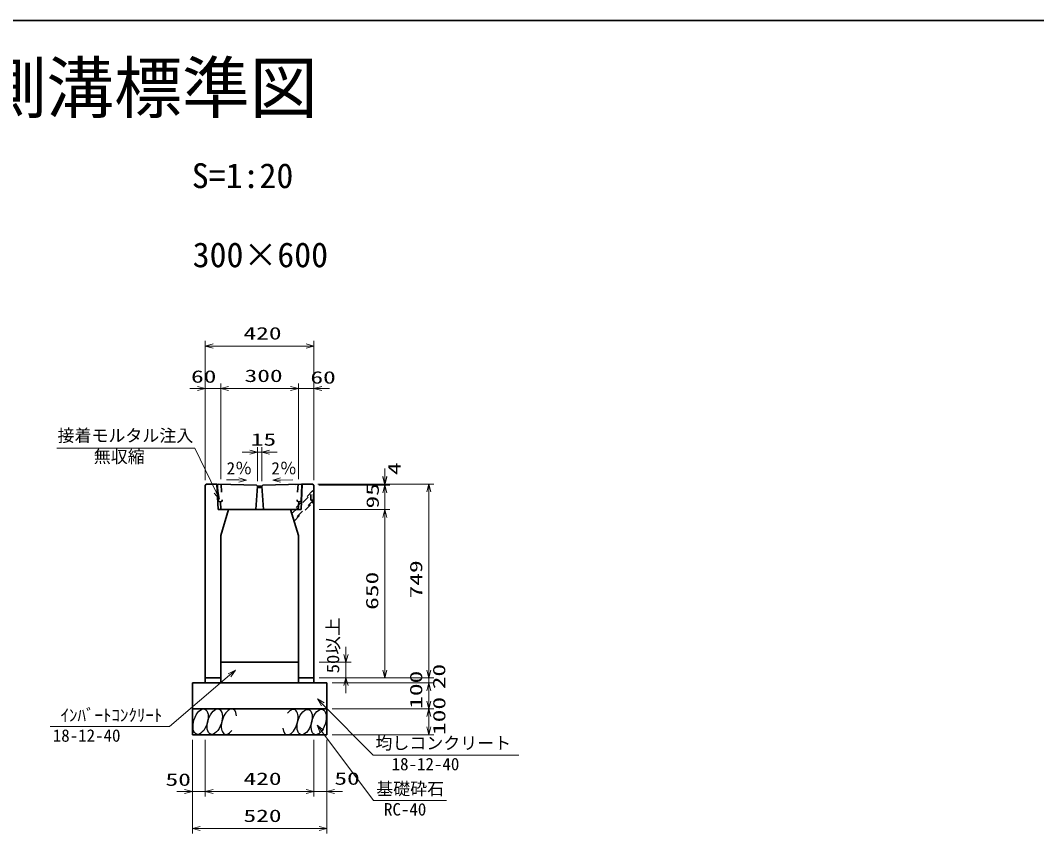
# Model space of a CAD drawing. Units: millimetres on the paper. Extents: x 15 to 1218, y 8 to 859.
# Drawn here: x 644.6 to 841.1, y 701.4 to 858.6 of the extents above; entities that cross this region are included whole.
import ezdxf
from ezdxf.enums import TextEntityAlignment as Align

# ---------------------------------------------------------------- set-up
doc = ezdxf.new("R2010")
doc.units = ezdxf.units.MM
doc.linetypes.add('USER3', pattern=[3, 1.5, -1.5])
for name, color, linetype, lineweight in [('D-STR-DIM（寸法）', 7, 'Continuous', 13), ('D-STR-HTXT(均しCON-旗)', 7, 'Continuous', 13), ('D-STR-HTXT(基礎砕石-旗)', 7, 'Continuous', 13), ('D-STR-HTXT（旗上げ）', 7, 'Continuous', 13), ('D-STR-STRF(グリ)', 7, 'Continuous', 25), ('D-STR（構造物）', 1, 'Continuous', 35)]:
    doc.layers.add(name, color=color, linetype=linetype, lineweight=lineweight)
doc.layers.add('D-STR-DIM（寸法）2', color=7, linetype='Continuous')
doc.layers.add('D-STR-TXT(文字)', color=7, linetype='Continuous')
doc.styles.add('ＭＳ ゴシック', font='')
doc.styles.get('ＭＳ ゴシック').set_extended_font_data('MS Gothic')

# ---------------------------------------------------------------- blocks, each defined once
blk = doc.blocks.new('_Open30')
at = {"color": 7, "linetype": 'Continuous', "lineweight": 13}
for p, q in [((-1, 0.2679), (0, 0)), ((0, 0), (-1, -0.2679)), ((0, 0), (-1, 0))]:
    blk.add_line(p, q, dxfattribs=at)

msp = doc.modelspace()

# ---------------------------------------------------------------- linework, layer by layer
at = {"layer": 'D-STR-DIM（寸法）'}
for p, q in [((680.387, 788.47), (680.387, 796.678)), ((701.387, 788.47), (701.387, 796.678)), ((681.887, 795.678), (699.887, 795.678)), ((680.387, 769.767), (680.387, 788.47)), ((683.387, 769.958), (683.387, 788.47)), ((683.387, 769.958), (683.387, 788.47)), ((698.387, 769.958), (698.387, 788.47)), ((698.387, 769.958), (698.387, 788.47)), ((701.387, 769.767), (701.387, 788.47)), ((678.887, 787.47), (677.387, 787.47)), ((680.387, 787.47), (683.387, 787.47)), ((684.887, 787.47), (686.387, 787.47)), ((684.887, 787.47), (696.887, 787.47)), ((696.887, 787.47), (695.387, 787.47)), ((698.387, 787.47), (701.387, 787.47)), ((702.887, 787.47), (704.387, 787.47)), ((688.993, 775.157), (687.493, 775.157)), ((690.493, 769.564), (690.493, 776.157)), ((690.493, 775.157), (691.284, 775.157)), ((691.284, 769.548), (691.284, 776.157)), ((692.784, 775.157), (694.284, 775.157)), ((715.091, 770.512), (715.091, 772.012)), ((715.091, 770.32), (715.091, 771.82)), ((684.501, 769.841), (686.862, 769.793)), ((697.3, 769.823), (694.939, 769.776)), ((702.137, 769.012), (716.091, 769.012)), ((702.333, 768.82), (716.091, 768.82)), ((702.333, 768.82), (716.091, 768.82)), ((703.137, 769.012), (724.589, 769.012)), ((715.091, 768.82), (715.091, 769.012)), ((715.091, 764.065), (715.091, 768.82)), ((715.091, 767.32), (715.091, 765.82)), ((723.589, 733.065), (723.589, 767.512)), ((702.387, 764.065), (716.091, 764.065)), ((702.387, 764.065), (716.091, 764.065)), ((715.091, 733.065), (715.091, 762.565)), ((715.091, 762.565), (715.091, 761.065)), ((707.576, 736.065), (707.576, 737.565)), ((702.387, 734.565), (708.576, 734.565)), ((707.576, 731.565), (707.576, 734.565)), ((723.589, 733.065), (723.589, 734.565)), ((702.387, 731.565), (724.589, 731.565)), ((702.387, 731.565), (716.091, 731.565)), ((702.387, 731.565), (724.589, 731.565)), ((702.387, 731.565), (708.576, 731.565)), ((723.589, 730.565), (723.589, 731.565)), ((704.887, 730.565), (724.589, 730.565)), ((704.887, 730.565), (724.589, 730.565)), ((707.576, 730.065), (707.576, 728.565)), ((723.589, 727.065), (723.589, 729.065)), ((723.589, 729.065), (723.589, 727.565)), ((704.887, 725.565), (724.589, 725.565)), ((704.887, 725.565), (724.589, 725.565)), ((723.589, 722.065), (723.589, 724.065)), ((677.887, 719.565), (677.887, 708.598)), ((680.387, 719.565), (680.387, 708.598)), ((701.387, 719.565), (701.387, 708.598)), ((703.887, 719.565), (703.887, 708.598)), ((704.887, 720.565), (724.589, 720.565)), ((677.887, 718.565), (677.887, 701.441)), ((680.387, 718.565), (680.387, 708.598)), ((701.387, 718.565), (701.387, 708.598)), ((703.887, 718.565), (703.887, 701.441)), ((676.387, 709.598), (674.887, 709.598)), ((677.887, 709.598), (680.387, 709.598)), ((681.887, 709.598), (699.887, 709.598)), ((681.887, 709.598), (683.387, 709.598)), ((699.887, 709.598), (698.387, 709.598)), ((701.387, 709.598), (703.887, 709.598)), ((705.387, 709.598), (706.887, 709.598)), ((679.387, 702.441), (702.387, 702.441))]:
    msp.add_line(p, q, dxfattribs=at)
at = {"layer": 'D-STR-HTXT(均しCON-旗)'}
for points in [[(650.394, 722.134), (673.429, 722.134), (685.085, 732.045)], [(741.035, 716.618), (712.827, 716.618), (703.104, 726.434)]]:
    msp.add_lwpolyline(points, dxfattribs=at)
at = {"layer": 'D-STR-HTXT(基礎砕石-旗)'}
msp.add_lwpolyline([(727.009, 707.868), (712.905, 707.868), (702.901, 721.194)], dxfattribs=at)
at = {"layer": 'D-STR-HTXT（旗上げ）'}
msp.add_lwpolyline([(651.667, 775.954), (678.388, 775.954), (682.482, 767.444)], dxfattribs=at)
at = {"layer": 'D-STR-STRF(グリ)'}
for centre, major_axis in [((679.481, 723.088), (0.79, 2.421)), ((682.203, 723.088), (0.79, 2.421)), ((699.591, 723.008), (-0.771, -2.427)), ((702.312, 723.029), (-0.771, -2.427))]:
    msp.add_ellipse(centre, major_axis=major_axis, ratio=0.5139, dxfattribs=at)
for centre, major_axis in [((684.943, 723.088), (0.79, 2.421)), ((696.85, 722.986), (-0.771, -2.427))]:
    msp.add_ellipse(centre, major_axis=major_axis, ratio=0.5139, start_param=5.3575563, end_param=10.3750652, dxfattribs=at)
at = {"layer": 'D-STR（構造物）', "color": 2}
msp.add_line((15.017, 858.622), (1218.361, 858.622), dxfattribs=at)
at = {"layer": 'D-STR（構造物）'}
for p, q in [((680.387, 768.767), (680.637, 769.012)), ((680.387, 731.565), (680.387, 768.767)), ((680.637, 769.012), (682.637, 768.972)), ((682.637, 768.972), (682.887, 764.065)), ((682.88, 765.686), (682.72, 768.81)), ((682.873, 768.968), (690.262, 768.82)), ((690.492, 768.565), (690.137, 764.065)), ((690.262, 768.82), (690.492, 768.565)), ((690.559, 768.315), (690.492, 768.565)), ((690.492, 768.565), (691.282, 768.565)), ((691.282, 768.565), (691.215, 768.315)), ((691.282, 768.565), (691.512, 768.82)), ((691.637, 764.065), (691.282, 768.565)), ((691.512, 768.82), (698.901, 768.968)), ((697.887, 768.947), (699.637, 768.982)), ((699.137, 768.972), (698.887, 764.065)), ((699.054, 768.81), (698.9, 765.687)), ((701.137, 769.012), (699.137, 768.972)), ((701.387, 768.767), (701.137, 769.012)), ((701.387, 731.565), (701.387, 768.767)), ((691.215, 768.315), (690.559, 768.315)), ((683.331, 765.565), (682.88, 765.686)), ((683.412, 764.065), (683.335, 765.565)), ((698.438, 765.565), (698.362, 764.065)), ((698.443, 765.565), (698.9, 765.687)), ((682.887, 764.065), (684.887, 764.065)), ((684.887, 764.065), (683.387, 759.065)), ((698.362, 764.065), (683.412, 764.065)), ((696.887, 764.065), (698.387, 759.065)), ((698.887, 764.065), (696.887, 764.065)), ((683.387, 759.065), (683.387, 731.565)), ((698.387, 759.065), (698.387, 731.565)), ((683.387, 734.565), (698.387, 734.565)), ((683.387, 731.565), (680.387, 731.565)), ((680.387, 731.565), (680.387, 730.565)), ((683.387, 731.565), (683.387, 730.565)), ((698.387, 731.565), (701.387, 731.565)), ((698.387, 731.565), (698.387, 730.565)), ((701.387, 731.565), (701.387, 730.565)), ((677.887, 730.565), (703.887, 730.565)), ((677.887, 730.565), (677.887, 720.565)), ((703.887, 730.565), (703.887, 720.565)), ((677.887, 725.565), (703.887, 725.565)), ((677.887, 720.565), (703.887, 720.565))]:
    msp.add_line(p, q, dxfattribs=at)
at = {"layer": 'D-STR（構造物）', "linetype": 'USER3'}
for p, q in [((683.464, 768.956), (683.63, 765.687)), ((698.31, 768.956), (698.148, 765.687)), ((701.137, 767.673), (697.035, 763.571)), ((697.116, 763.302), (701.312, 767.498)), ((700.812, 765.913), (700.812, 766.998)), ((701.312, 767.498), (701.064, 767.746)), ((701.312, 765.568), (701.312, 767.498)), ((683.63, 765.687), (683.335, 765.565)), ((701.312, 765.913), (697.482, 762.082)), ((697.556, 761.837), (701.312, 765.593)), ((698.148, 765.687), (698.443, 765.565)), ((700.812, 765.913), (701.312, 765.913)), ((701.064, 765.321), (701.312, 765.568))]:
    msp.add_line(p, q, dxfattribs=at)
at = {"layer": 'D-STR（構造物）'}
for centre, start, end in [((682.87, 768.818), 88.85201, 182.91704), ((698.904, 768.818), 357.08295, 91.14798)]:
    msp.add_arc(centre, 0.15, start, end, dxfattribs=at)

# ---------------------------------------------------------------- block references
at = {"layer": 'D-STR-DIM（寸法）', "xscale": 1.5, "yscale": 1.5}
for p, rotation in [((680.387, 795.678), 180), ((683.387, 787.47), 180), ((683.387, 787.47), 180), ((701.387, 787.47), 180), ((691.284, 775.157), 180), ((715.091, 769.012), 270), ((688.362, 769.763), 358.85424), ((693.439, 769.746), 181.14576), ((715.091, 768.82), 270), ((715.091, 768.82), 90), ((723.589, 769.012), 90), ((715.091, 764.065), 90), ((715.091, 764.065), 90), ((707.576, 734.565), 270), ((715.091, 731.565), 270), ((723.589, 731.565), 270), ((723.589, 731.565), 270), ((707.576, 731.565), 90), ((723.589, 730.565), 90), ((723.589, 730.565), 90), ((723.589, 725.565), 270), ((723.589, 725.565), 90), ((723.589, 720.565), 270), ((680.387, 709.598), 180), ((680.387, 709.598), 180), ((703.887, 709.598), 180), ((677.887, 702.441), 180)]:
    msp.add_blockref('_Open30', p, dxfattribs=dict(at, rotation=rotation))
for p in [(701.387, 795.678), (680.387, 787.47), (698.387, 787.47), (698.387, 787.47), (690.493, 775.157), (677.887, 709.598), (701.387, 709.598), (701.387, 709.598), (703.887, 702.441)]:
    msp.add_blockref('_Open30', p, dxfattribs=at)
at = {"layer": 'D-STR-HTXT(均しCON-旗)', "xscale": 1.5, "yscale": 1.5}
for p, rotation in [((686.228, 733.017), 40.37163), ((702.048, 727.5), 134.72505)]:
    msp.add_blockref('_Open30', p, dxfattribs=dict(at, rotation=rotation))
at = {"layer": 'D-STR-HTXT(基礎砕石-旗)', "xscale": 1.5, "yscale": 1.5, "rotation": 126.89552}
msp.add_blockref('_Open30', (702, 722.394), dxfattribs=at)
at = {"layer": 'D-STR-HTXT（旗上げ）', "xscale": 1.5, "yscale": 1.5, "rotation": 295.69073}
msp.add_blockref('_Open30', (683.132, 766.092), dxfattribs=at)

# ---------------------------------------------------------------- texts
at = {"layer": 'D-STR-DIM（寸法）', "style": 'ＭＳ ゴシック', "width": 1.5}
for s, p in [('420', (687.762, 796.216)), ('60', (677.622, 787.864)), ('300', (687.97, 788.007)), ('60', (700.706, 787.693)), ('15', (689.176, 775.695)), ('50', (672.689, 709.965)), ('420', (687.762, 710.135)), ('50', (705.339, 710.173)), ('520', (687.762, 702.978))]:
    msp.add_text(s, height=2.405, dxfattribs=at).set_placement(p, align=Align.BOTTOM_LEFT)
at = {"layer": 'D-STR-DIM（寸法）', "style": 'ＭＳ ゴシック'}
for rotation, p in [(0.01, (684.508, 770.138)), (359.99, (693.156, 770.135))]:
    msp.add_text('2％', height=2.405, rotation=rotation, dxfattribs=at).set_placement(p, align=Align.BOTTOM_LEFT)
for s, width, p in [('4', 1.5, (718.855, 770.761)), ('95', 1.5, (714.648, 764.285)), ('749', 1.5, (723.052, 746.909)), ('650', 1.5, (714.554, 744.69)), ('50以上', 1.1, (706.994, 732.428)), ('20', 1.5, (727.504, 729.347)), ('100', 1.5, (723.052, 725.565)), ('100', 1.5, (727.524, 720.51))]:
    msp.add_text(s, height=2.405, rotation=90, dxfattribs=dict(at, width=width)).set_placement(p, align=Align.BOTTOM_LEFT)
at = {"layer": 'D-STR-DIM（寸法）2', "style": 'ＭＳ ゴシック'}
msp.add_text('S=1:20', height=4.811, dxfattribs=at).set_placement((677.769, 824.754), align=Align.BOTTOM_LEFT)
at = {"layer": 'D-STR-HTXT(均しCON-旗)', "style": 'ＭＳ ゴシック'}
for s, p in [('ｲﾝﾊﾞｰﾄｺﾝｸﾘｰﾄ', (652.397, 722.418)), ('18-12-40', (650.891, 718.483)), ('均しコンクリート', (713.274, 717.028)), ('18-12-40', (716.408, 712.967))]:
    msp.add_text(s, height=2.405, dxfattribs=at).set_placement(p, align=Align.BOTTOM_LEFT)
at = {"layer": 'D-STR-HTXT(基礎砕石-旗)', "style": 'ＭＳ ゴシック'}
for s, p in [('基礎砕石', (713.44, 708.202)), ('RC-40', (714.928, 704.217))]:
    msp.add_text(s, height=2.405, dxfattribs=at).set_placement(p, align=Align.BOTTOM_LEFT)
at = {"layer": 'D-STR-HTXT（旗上げ）', "style": 'ＭＳ ゴシック'}
for s, p in [('接着モルタル注入', (651.812, 776.458)), ('無収縮', (658.816, 772.38))]:
    msp.add_text(s, height=2.405, dxfattribs=at).set_placement(p, align=Align.BOTTOM_LEFT)
at = {"layer": 'D-STR-TXT(文字)', "style": 'ＭＳ ゴシック'}
for s, height, p in [('都市型可変側溝標準図', 9.621, (570.873, 837.898)), ('300×600', 4.811, (677.939, 809.46))]:
    msp.add_text(s, height=height, dxfattribs=at).set_placement(p, align=Align.BOTTOM_LEFT)

doc.saveas('drawing.dxf')
